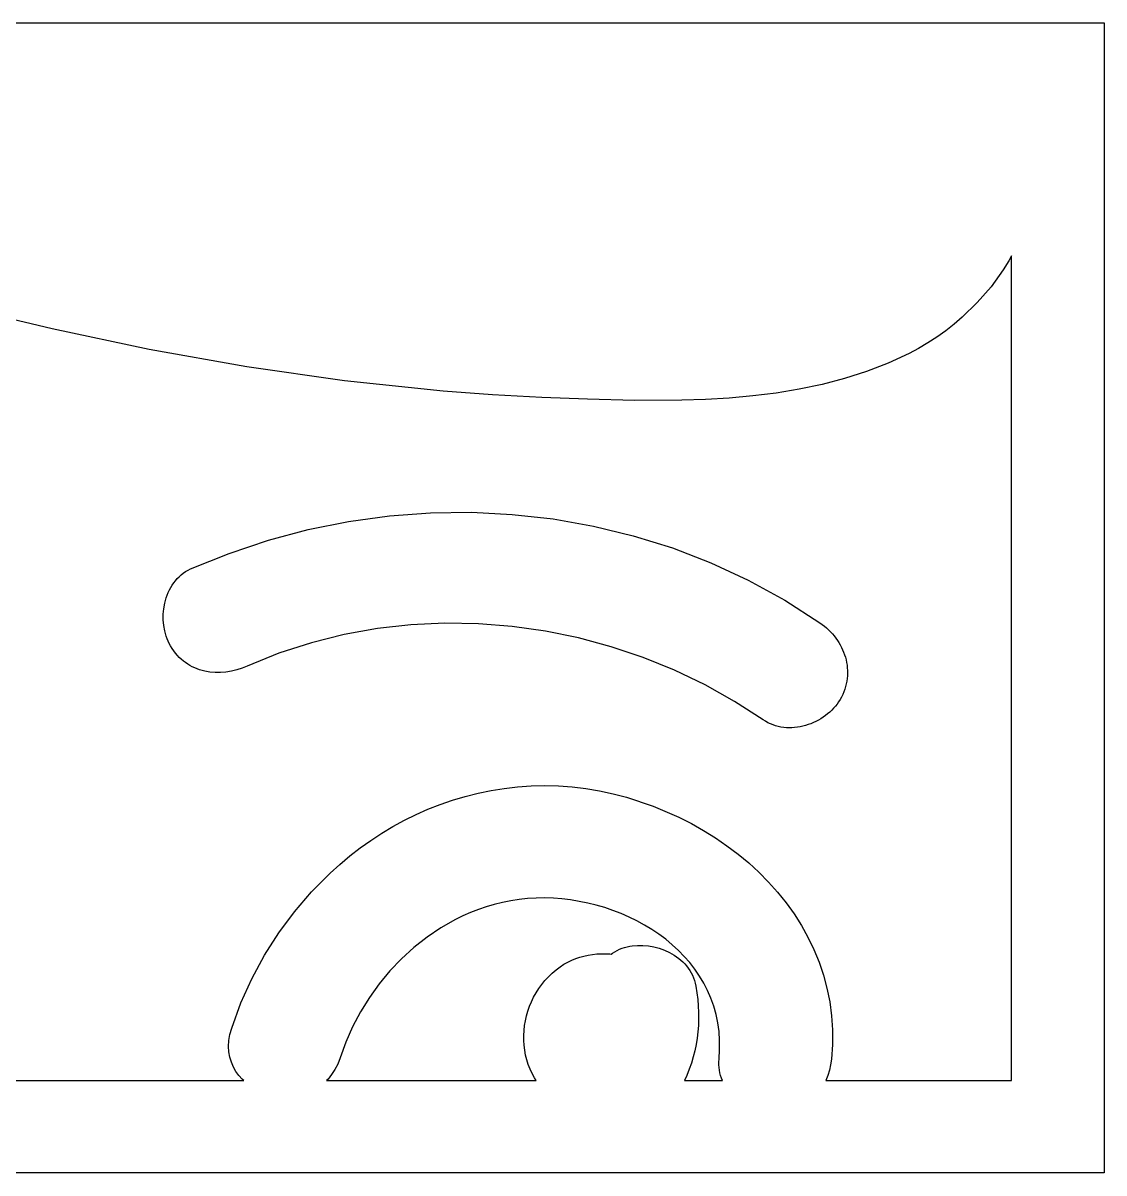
# Model space of a CAD drawing. Extents: x 101.3 to 159.9, y -98.9 to -67.7.
# Drawn here: x 106.27 to 111.03, y -80.14 to -75.07 of the extents above; entities that cross this region are included whole.
import ezdxf

# ---------------------------------------------------------------- set-up
doc = ezdxf.new("R2010")
doc.units = 0
doc.layers.add('BLACK', color=7, linetype='CONTINUOUS')

msp = doc.modelspace()

# ---------------------------------------------------------------- linework, layer by layer
at = {"layer": 'BLACK', "linetype": 'CONTINUOUS'}
for p, q in [((103.599455, -75.073229), (111.034626, -75.073229)), ((111.034626, -75.073229), (111.034626, -75.480158)), ((111.034626, -75.480158), (111.034626, -80.14)), ((110.627698, -76.098704), (110.614756, -76.121659)), ((110.627698, -79.73307), (110.627698, -76.098704)), ((110.614756, -76.121659), (110.59054, -76.160448)), ((110.59054, -76.160448), (110.536843, -76.234967)), ((110.536843, -76.234967), (110.476451, -76.304967)), ((110.476451, -76.304967), (110.409757, -76.369921)), ((106.40099, -76.421179), (105.976517, -76.319503)), ((110.374169, -76.400341), (110.337153, -76.429301)), ((110.409757, -76.369921), (110.374169, -76.400341)), ((106.827983, -76.511206), (106.40099, -76.421179)), ((110.298758, -76.456736), (110.259033, -76.48258)), ((110.337153, -76.429301), (110.298758, -76.456736)), ((110.218027, -76.506767), (110.175789, -76.529231)), ((110.259033, -76.48258), (110.218027, -76.506767)), ((107.257346, -76.587975), (106.827983, -76.511206)), ((110.175789, -76.529231), (110.083498, -76.571929)), ((107.688925, -76.649876), (107.257346, -76.587975)), ((109.988687, -76.608622), (109.891643, -76.639722)), ((110.083498, -76.571929), (109.988687, -76.608622)), ((108.122569, -76.695302), (107.688925, -76.649876)), ((109.891643, -76.639722), (109.792656, -76.66564)), ((108.340118, -76.711333), (108.122569, -76.695302)), ((109.590001, -76.703583), (109.486912, -76.716432)), ((109.692012, -76.686789), (109.590001, -76.703583)), ((109.792656, -76.66564), (109.692012, -76.686789)), ((108.558127, -76.722641), (108.340118, -76.711333)), ((108.759293, -76.730587), (108.558127, -76.722641)), ((108.96537, -76.735953), (108.759293, -76.730587)), ((109.174052, -76.73544), (108.96537, -76.735953)), ((109.278648, -76.731948), (109.174052, -76.73544)), ((109.383031, -76.72575), (109.278648, -76.731948)), ((109.486912, -76.716432), (109.383031, -76.72575)), ((107.706693, -77.269511), (107.886196, -77.244904)), ((107.886196, -77.244904), (108.066608, -77.231441)), ((108.066608, -77.231441), (108.247303, -77.229147)), ((108.247303, -77.229147), (108.427654, -77.23805)), ((108.427654, -77.23805), (108.607035, -77.258177)), ((108.607035, -77.258177), (108.784818, -77.289556)), ((107.352924, -77.352043), (107.528727, -77.305233)), ((107.528727, -77.305233), (107.706693, -77.269511)), ((108.784818, -77.289556), (108.960378, -77.332213)), ((107.179911, -77.409915), (107.352924, -77.352043)), ((108.960378, -77.332213), (109.133087, -77.386175)), ((107.010314, -77.478821), (107.179911, -77.409915)), ((109.133087, -77.386175), (109.302319, -77.45147)), ((109.302319, -77.45147), (109.467447, -77.528125)), ((106.94322, -77.530369), (106.951141, -77.52129)), ((106.951141, -77.52129), (106.959615, -77.512723)), ((106.959615, -77.512723), (106.968642, -77.504702)), ((106.968642, -77.504702), (106.978225, -77.497266)), ((106.978225, -77.497266), (106.988363, -77.490449)), ((106.988363, -77.490449), (106.999059, -77.484289)), ((106.999059, -77.484289), (107.010314, -77.478821)), ((106.911865, -77.582163), (106.91704, -77.571072)), ((106.91704, -77.571072), (106.922762, -77.56031)), ((106.922762, -77.56031), (106.929032, -77.549915)), ((106.929032, -77.549915), (106.935851, -77.539923)), ((106.935851, -77.539923), (106.94322, -77.530369)), ((109.467447, -77.528125), (109.627844, -77.616167)), ((106.89661, -77.629104), (106.899609, -77.617055)), ((106.899609, -77.617055), (106.903151, -77.605191)), ((106.903151, -77.605191), (106.907235, -77.593548)), ((106.907235, -77.593548), (106.911865, -77.582163)), ((109.627844, -77.616167), (109.782883, -77.715623)), ((106.890012, -77.678426), (106.892233, -77.653612)), ((106.892233, -77.653612), (106.89661, -77.629104)), ((106.889936, -77.703255), (106.890012, -77.678426)), ((106.891996, -77.72781), (106.889936, -77.703255)), ((108.129772, -77.718073), (107.981331, -77.725122)), ((108.278351, -77.720442), (108.129772, -77.718073)), ((108.426529, -77.732093), (108.278351, -77.720442)), ((109.782883, -77.715623), (109.793, -77.72293)), ((109.793, -77.72293), (109.802755, -77.730603)), ((106.896184, -77.7518), (106.891996, -77.72781)), ((106.899072, -77.763493), (106.896184, -77.7518)), ((106.902489, -77.774936), (106.899072, -77.763493)), ((107.687024, -77.768017), (107.542234, -77.804135)), ((107.833569, -77.741725), (107.687024, -77.768017)), ((107.981331, -77.725122), (107.833569, -77.741725)), ((108.573768, -77.752891), (108.426529, -77.732093)), ((108.719529, -77.782699), (108.573768, -77.752891)), ((109.802755, -77.730603), (109.812138, -77.738626)), ((109.812138, -77.738626), (109.821137, -77.746985)), ((109.821137, -77.746985), (109.82974, -77.755663)), ((109.82974, -77.755663), (109.837937, -77.764645)), ((109.837937, -77.764645), (109.845717, -77.773916)), ((109.845717, -77.773916), (109.853068, -77.78346)), ((106.906433, -77.786094), (106.902489, -77.774936)), ((106.910902, -77.796929), (106.906433, -77.786094)), ((106.915897, -77.807405), (106.910902, -77.796929)), ((106.921415, -77.817487), (106.915897, -77.807405)), ((106.928442, -77.828837), (106.921415, -77.817487)), ((107.542234, -77.804135), (107.39974, -77.850213)), ((108.863272, -77.821384), (108.719529, -77.782699)), ((109.004458, -77.868808), (108.863272, -77.821384)), ((109.853068, -77.78346), (109.859979, -77.793261)), ((109.859979, -77.793261), (109.866439, -77.803305)), ((109.866439, -77.803305), (109.872437, -77.813576)), ((109.872437, -77.813576), (109.877961, -77.824058)), ((109.877961, -77.824058), (109.883, -77.834736)), ((106.935869, -77.839574), (106.928442, -77.828837)), ((106.943678, -77.849705), (106.935869, -77.839574)), ((106.951854, -77.859234), (106.943678, -77.849705)), ((106.960379, -77.86817), (106.951854, -77.859234)), ((106.969235, -77.876516), (106.960379, -77.86817)), ((107.39974, -77.850213), (107.260081, -77.906387)), ((109.142548, -77.924836), (109.004458, -77.868808)), ((109.883, -77.834736), (109.887544, -77.845595)), ((109.887544, -77.845595), (109.891581, -77.856618)), ((109.891581, -77.856618), (109.895099, -77.867791)), ((109.895099, -77.867791), (109.898088, -77.879099)), ((106.978406, -77.88428), (106.969235, -77.876516)), ((106.987875, -77.891466), (106.978406, -77.88428)), ((106.997624, -77.898082), (106.987875, -77.891466)), ((107.007637, -77.904133), (106.997624, -77.898082)), ((107.017896, -77.909625), (107.007637, -77.904133)), ((107.028385, -77.914564), (107.017896, -77.909625)), ((107.039086, -77.918956), (107.028385, -77.914564)), ((107.049982, -77.922807), (107.039086, -77.918956)), ((107.061057, -77.926123), (107.049982, -77.922807)), ((107.072293, -77.928909), (107.061057, -77.926123)), ((107.213494, -77.92324), (107.189769, -77.92898)), ((107.236976, -77.915693), (107.213494, -77.92324)), ((107.260081, -77.906387), (107.236976, -77.915693)), ((109.277003, -77.989333), (109.142548, -77.924836)), ((109.898088, -77.879099), (109.900537, -77.890525)), ((109.900537, -77.890525), (109.902433, -77.902054)), ((109.902433, -77.902054), (109.903767, -77.91367)), ((109.903767, -77.91367), (109.904526, -77.925359)), ((109.904526, -77.925359), (109.9047, -77.937105)), ((107.095181, -77.932918), (107.072293, -77.928909)), ((107.118508, -77.934882), (107.095181, -77.932918)), ((107.14214, -77.934849), (107.118508, -77.934882)), ((107.165939, -77.932865), (107.14214, -77.934849)), ((107.189769, -77.92898), (107.165939, -77.932865)), ((109.901598, -77.972529), (109.899319, -77.984348)), ((109.903248, -77.960706), (109.901598, -77.972529)), ((109.904278, -77.948893), (109.903248, -77.960706)), ((109.9047, -77.937105), (109.904278, -77.948893)), ((109.407284, -78.062162), (109.277003, -77.989333)), ((109.888588, -78.019619), (109.883676, -78.031263)), ((109.892825, -78.007908), (109.888588, -78.019619)), ((109.896398, -77.996146), (109.892825, -78.007908)), ((109.899319, -77.984348), (109.896398, -77.996146)), ((109.532851, -78.143189), (109.407284, -78.062162)), ((109.858637, -78.074092), (109.851251, -78.083494)), ((109.86549, -78.064352), (109.858637, -78.074092)), ((109.871783, -78.054289), (109.86549, -78.064352)), ((109.878078, -78.042825), (109.871783, -78.054289)), ((109.883676, -78.031263), (109.878078, -78.042825)), ((109.807327, -78.124921), (109.797342, -78.131987)), ((109.81695, -78.117428), (109.807327, -78.124921)), ((109.826182, -78.109525), (109.81695, -78.117428)), ((109.834995, -78.101225), (109.826182, -78.109525)), ((109.843361, -78.092543), (109.834995, -78.101225)), ((109.851251, -78.083494), (109.843361, -78.092543)), ((109.543349, -78.149971), (109.532851, -78.143189)), ((109.554136, -78.155989), (109.543349, -78.149971)), ((109.565184, -78.161259), (109.554136, -78.155989)), ((109.576466, -78.165794), (109.565184, -78.161259)), ((109.587951, -78.16961), (109.576466, -78.165794)), ((109.599613, -78.17272), (109.587951, -78.16961)), ((109.611422, -78.175141), (109.599613, -78.17272)), ((109.623351, -78.176886), (109.611422, -78.175141)), ((109.635371, -78.177971), (109.623351, -78.176886)), ((109.647454, -78.178409), (109.635371, -78.177971)), ((109.659571, -78.178216), (109.647454, -78.178409)), ((109.671694, -78.177406), (109.659571, -78.178216)), ((109.683794, -78.175994), (109.671694, -78.177406)), ((109.695845, -78.173994), (109.683794, -78.175994)), ((109.707816, -78.171422), (109.695845, -78.173994)), ((109.71968, -78.168292), (109.707816, -78.171422)), ((109.731408, -78.164618), (109.71968, -78.168292)), ((109.742972, -78.160416), (109.731408, -78.164618)), ((109.754344, -78.155699), (109.742972, -78.160416)), ((109.765496, -78.150483), (109.754344, -78.155699)), ((109.776398, -78.144783), (109.765496, -78.150483)), ((109.787023, -78.138613), (109.776398, -78.144783)), ((109.797342, -78.131987), (109.787023, -78.138613)), ((108.510725, -78.434563), (108.57109, -78.433172)), ((108.57109, -78.433172), (108.631248, -78.434648)), ((108.164532, -78.497218), (108.220115, -78.480624)), ((108.220115, -78.480624), (108.276601, -78.466406)), ((108.276601, -78.466406), (108.333947, -78.454629)), ((108.333947, -78.454629), (108.392111, -78.445354)), ((108.392111, -78.445354), (108.451051, -78.438645)), ((108.451051, -78.438645), (108.510725, -78.434563)), ((108.631248, -78.434648), (108.691568, -78.439036)), ((108.691568, -78.439036), (108.7519, -78.446278)), ((108.7519, -78.446278), (108.812095, -78.456318)), ((108.812095, -78.456318), (108.872002, -78.469096)), ((108.872002, -78.469096), (108.931472, -78.484556)), ((108.056239, -78.537288), (108.109892, -78.516127)), ((108.109892, -78.516127), (108.164532, -78.497218)), ((108.931472, -78.484556), (109.048502, -78.523288)), ((109.048502, -78.523288), (109.161986, -78.572049)), ((107.952061, -78.586114), (108.003615, -78.560638)), ((108.003615, -78.560638), (108.056239, -78.537288)), ((109.161986, -78.572049), (109.217024, -78.600047)), ((107.852333, -78.643195), (107.901619, -78.613654)), ((107.901619, -78.613654), (107.952061, -78.586114)), ((109.217024, -78.600047), (109.270726, -78.630379)), ((109.270726, -78.630379), (109.322944, -78.662987)), ((107.757392, -78.708029), (107.804243, -78.674674)), ((107.804243, -78.674674), (107.852333, -78.643195)), ((109.322944, -78.662987), (109.373526, -78.697813)), ((107.711823, -78.743197), (107.757392, -78.708029)), ((109.373526, -78.697813), (109.422323, -78.7348)), ((109.422323, -78.7348), (109.469185, -78.773889)), ((107.624695, -78.818722), (107.667576, -78.780116)), ((107.667576, -78.780116), (107.711823, -78.743197)), ((109.469185, -78.773889), (109.513963, -78.815024)), ((107.543197, -78.900745), (107.624695, -78.818722)), ((109.513963, -78.815024), (109.556507, -78.858145)), ((109.556507, -78.858145), (109.596667, -78.903196)), ((107.467665, -78.988767), (107.543197, -78.900745)), ((108.457563, -78.934816), (108.420651, -78.940411)), ((108.494931, -78.930909), (108.457563, -78.934816)), ((108.532726, -78.928737), (108.494931, -78.930909)), ((108.570551, -78.928313), (108.532726, -78.928737)), ((108.608552, -78.929558), (108.570551, -78.928313)), ((108.646631, -78.932451), (108.608552, -78.929558)), ((108.684687, -78.93697), (108.646631, -78.932451)), ((108.722623, -78.943094), (108.684687, -78.93697)), ((109.596667, -78.903196), (109.634294, -78.950117)), ((107.398436, -79.082286), (107.467665, -78.988767)), ((108.278089, -78.978769), (108.243855, -78.992125)), ((108.312913, -78.966874), (108.278089, -78.978769)), ((108.348299, -78.956485), (108.312913, -78.966874)), ((108.384221, -78.947649), (108.348299, -78.956485)), ((108.420651, -78.940411), (108.384221, -78.947649)), ((108.760338, -78.950803), (108.722623, -78.943094)), ((108.797734, -78.960075), (108.760338, -78.950803)), ((108.834711, -78.970888), (108.797734, -78.960075)), ((108.871169, -78.983223), (108.834711, -78.970888)), ((108.907011, -78.997057), (108.871169, -78.983223)), ((109.634294, -78.950117), (109.669237, -78.998853)), ((108.17726, -79.02304), (108.113342, -79.059254)), ((108.210236, -79.006898), (108.17726, -79.02304)), ((108.243855, -78.992125), (108.210236, -79.006898)), ((108.942135, -79.01237), (108.907011, -78.997057)), ((108.976443, -79.02914), (108.942135, -79.01237)), ((109.009837, -79.047347), (108.976443, -79.02914)), ((109.669237, -78.998853), (109.701347, -79.049344)), ((107.335847, -79.180799), (107.398436, -79.082286)), ((108.113342, -79.059254), (108.052317, -79.100404)), ((109.042215, -79.066968), (109.009837, -79.047347)), ((109.07348, -79.087984), (109.042215, -79.066968)), ((109.103532, -79.110373), (109.07348, -79.087984)), ((109.701347, -79.049344), (109.730474, -79.101532)), ((108.052317, -79.100404), (107.994398, -79.146125)), ((108.933571, -79.143315), (108.9448, -79.141026)), ((108.9448, -79.141026), (108.956242, -79.139268)), ((108.956242, -79.139268), (108.979632, -79.137326)), ((108.979632, -79.137326), (109.003479, -79.137465)), ((109.003479, -79.137465), (109.027522, -79.139656)), ((109.027522, -79.139656), (109.0515, -79.143874)), ((109.132271, -79.134114), (109.103532, -79.110373)), ((109.159599, -79.159186), (109.132271, -79.134114)), ((109.730474, -79.101532), (109.756469, -79.155361)), ((107.280235, -79.283806), (107.335847, -79.180799)), ((107.994398, -79.146125), (107.9398, -79.196053)), ((108.70712, -79.195524), (108.725139, -79.189351)), ((108.725139, -79.189351), (108.74345, -79.184233)), ((108.74345, -79.184233), (108.762009, -79.18015)), ((108.762009, -79.18015), (108.780773, -79.177081)), ((108.780773, -79.177081), (108.799698, -79.175008)), ((108.799698, -79.175008), (108.818741, -79.173911)), ((108.818741, -79.173911), (108.837858, -79.173769)), ((108.837858, -79.173769), (108.857006, -79.174564)), ((108.857006, -79.174564), (108.863722, -79.175164)), ((108.863722, -79.175164), (108.868798, -79.171709)), ((108.868798, -79.171709), (108.879198, -79.165343)), ((108.879198, -79.165343), (108.889811, -79.159566)), ((108.889811, -79.159566), (108.900596, -79.154427)), ((108.900596, -79.154427), (108.911512, -79.149973)), ((108.911512, -79.149973), (108.922518, -79.146253)), ((108.922518, -79.146253), (108.933571, -79.143315)), ((109.0515, -79.143874), (109.075152, -79.150091)), ((109.075152, -79.150091), (109.098216, -79.158281)), ((109.098216, -79.158281), (109.120432, -79.168417)), ((109.120432, -79.168417), (109.13114, -79.174206)), ((109.13114, -79.174206), (109.141537, -79.180472)), ((109.141537, -79.180472), (109.151592, -79.187211)), ((109.151592, -79.187211), (109.161272, -79.19442)), ((109.185416, -79.185567), (109.159599, -79.159186)), ((109.209623, -79.213236), (109.185416, -79.185567)), ((109.756469, -79.155361), (109.779181, -79.210771)), ((107.9398, -79.196053), (107.888737, -79.249826)), ((108.620309, -79.244836), (108.638824, -79.231156)), ((108.638824, -79.231156), (108.655244, -79.220567)), ((108.655244, -79.220567), (108.672129, -79.211112)), ((108.672129, -79.211112), (108.689435, -79.202771)), ((108.689435, -79.202771), (108.70712, -79.195524)), ((109.161272, -79.19442), (109.170543, -79.202095)), ((109.170543, -79.202095), (109.179374, -79.210233)), ((109.179374, -79.210233), (109.187731, -79.218831)), ((109.187731, -79.218831), (109.195582, -79.227886)), ((109.195582, -79.227886), (109.202894, -79.237393)), ((109.202894, -79.237393), (109.209635, -79.247351)), ((109.232121, -79.242173), (109.209623, -79.213236)), ((109.252809, -79.272356), (109.232121, -79.242173)), ((109.779181, -79.210771), (109.798461, -79.267706)), ((107.231937, -79.390805), (107.280235, -79.283806)), ((107.888737, -79.249826), (107.841423, -79.307077)), ((108.557142, -79.309077), (108.571278, -79.291726)), ((108.571278, -79.291726), (108.586525, -79.27519)), ((108.586525, -79.27519), (108.602873, -79.259536)), ((108.602873, -79.259536), (108.620309, -79.244836)), ((109.209635, -79.247351), (109.215772, -79.257754)), ((109.215772, -79.257754), (109.221273, -79.268601)), ((109.221273, -79.268601), (109.226104, -79.279887)), ((109.226104, -79.279887), (109.230233, -79.29161)), ((109.230233, -79.29161), (109.233627, -79.303766)), ((109.27159, -79.303765), (109.252809, -79.272356)), ((109.798461, -79.267706), (109.81416, -79.326107)), ((107.841423, -79.307077), (107.798073, -79.367445)), ((108.532251, -79.345947), (108.54413, -79.327174)), ((108.54413, -79.327174), (108.557142, -79.309077)), ((109.233627, -79.303766), (109.236254, -79.316352)), ((109.236254, -79.316352), (109.240929, -79.345878)), ((109.288364, -79.336377), (109.27159, -79.303765)), ((109.303031, -79.370172), (109.288364, -79.336377)), ((109.81416, -79.326107), (109.826126, -79.385917)), ((107.191289, -79.501295), (107.231937, -79.390805)), ((107.798073, -79.367445), (107.758901, -79.430564)), ((108.503536, -79.405639), (108.511943, -79.385249)), ((108.511943, -79.385249), (108.521519, -79.365328)), ((108.521519, -79.365328), (108.532251, -79.345947)), ((109.240929, -79.345878), (109.244525, -79.375132)), ((109.244525, -79.375132), (109.247022, -79.404128)), ((109.315493, -79.405129), (109.303031, -79.370172)), ((109.826126, -79.385917), (109.834212, -79.447078)), ((107.758901, -79.430564), (107.724121, -79.496071)), ((108.490271, -79.447556), (108.496308, -79.426432)), ((108.496308, -79.426432), (108.503536, -79.405639)), ((109.247022, -79.404128), (109.2484, -79.43288)), ((109.2484, -79.43288), (109.24864, -79.4614)), ((109.325649, -79.441227), (109.315493, -79.405129)), ((109.333402, -79.478444), (109.325649, -79.441227)), ((107.724121, -79.496071), (107.693948, -79.563602)), ((108.479417, -79.512238), (108.481814, -79.490528)), ((108.481814, -79.490528), (108.485435, -79.468945)), ((108.485435, -79.468945), (108.490271, -79.447556)), ((109.247723, -79.489704), (109.245629, -79.517803)), ((109.24864, -79.4614), (109.247723, -79.489704)), ((109.33865, -79.516759), (109.333402, -79.478444)), ((109.834212, -79.447078), (109.838266, -79.509531)), ((107.17917, -79.556181), (107.183625, -79.529275)), ((107.183625, -79.529275), (107.191289, -79.501295)), ((108.478255, -79.534004), (108.479417, -79.512238)), ((108.478341, -79.555759), (108.478255, -79.534004)), ((109.242339, -79.545712), (109.237834, -79.573445)), ((109.245629, -79.517803), (109.242339, -79.545712)), ((109.341296, -79.556152), (109.33865, -79.516759)), ((109.838266, -79.509531), (109.838139, -79.573219)), ((107.17775, -79.581968), (107.17917, -79.556181)), ((107.179187, -79.606589), (107.17775, -79.581968)), ((107.693948, -79.563602), (107.668596, -79.632793)), ((108.479686, -79.577434), (108.478341, -79.555759)), ((108.4823, -79.598959), (108.479686, -79.577434)), ((108.486195, -79.620266), (108.4823, -79.598959)), ((109.237834, -79.573445), (109.232094, -79.601014)), ((109.338383, -79.638085), (109.34124, -79.596601)), ((109.34124, -79.596601), (109.341296, -79.556152)), ((109.838139, -79.573219), (109.833682, -79.638085)), ((107.183309, -79.629996), (107.179187, -79.606589)), ((107.189938, -79.652144), (107.183309, -79.629996)), ((107.668596, -79.632793), (107.658262, -79.659793)), ((108.491383, -79.641286), (108.486195, -79.620266)), ((108.497874, -79.66195), (108.491383, -79.641286)), ((109.225099, -79.628433), (109.216832, -79.655717)), ((109.232094, -79.601014), (109.225099, -79.628433)), ((109.337532, -79.650574), (109.338383, -79.638085)), ((109.833682, -79.638085), (109.830256, -79.662795)), ((107.1989, -79.672985), (107.189938, -79.652144)), ((107.21002, -79.692473), (107.1989, -79.672985)), ((107.223123, -79.710561), (107.21002, -79.692473)), ((107.64588, -79.684319), (107.631625, -79.706417)), ((107.658262, -79.659793), (107.64588, -79.684319)), ((108.505681, -79.68219), (108.497874, -79.66195)), ((108.514813, -79.701936), (108.505681, -79.68219)), ((109.207271, -79.682878), (109.196397, -79.70993)), ((109.216832, -79.655717), (109.207271, -79.682878)), ((109.337539, -79.662928), (109.337532, -79.650574)), ((109.338374, -79.675131), (109.337539, -79.662928)), ((109.340006, -79.687163), (109.338374, -79.675131)), ((109.342406, -79.699009), (109.340006, -79.687163)), ((109.345542, -79.710652), (109.342406, -79.699009)), ((109.82506, -79.686925), (109.81813, -79.710334)), ((109.830256, -79.662795), (109.82506, -79.686925)), ((105.571275, -79.73307), (107.24444, -79.73307)), ((107.238032, -79.727202), (107.223123, -79.710561)), ((107.24444, -79.73307), (107.238032, -79.727202)), ((107.615672, -79.726135), (107.608701, -79.73307)), ((107.608701, -79.73307), (108.532896, -79.73307)), ((107.631625, -79.706417), (107.615672, -79.726135)), ((108.525283, -79.72112), (108.514813, -79.701936)), ((108.532896, -79.73307), (108.525283, -79.72112)), ((109.196397, -79.70993), (109.185921, -79.73307)), ((109.185921, -79.73307), (109.353827, -79.73307)), ((109.349384, -79.722073), (109.345542, -79.710652)), ((109.353827, -79.73307), (109.349384, -79.722073)), ((109.809501, -79.732884), (109.809412, -79.73307)), ((109.809412, -79.73307), (110.627698, -79.73307)), ((109.81813, -79.710334), (109.809501, -79.732884)), ((111.034626, -80.14), (101.53, -80.14))]:
    msp.add_line(p, q, dxfattribs=at)

doc.saveas('drawing.dxf')
